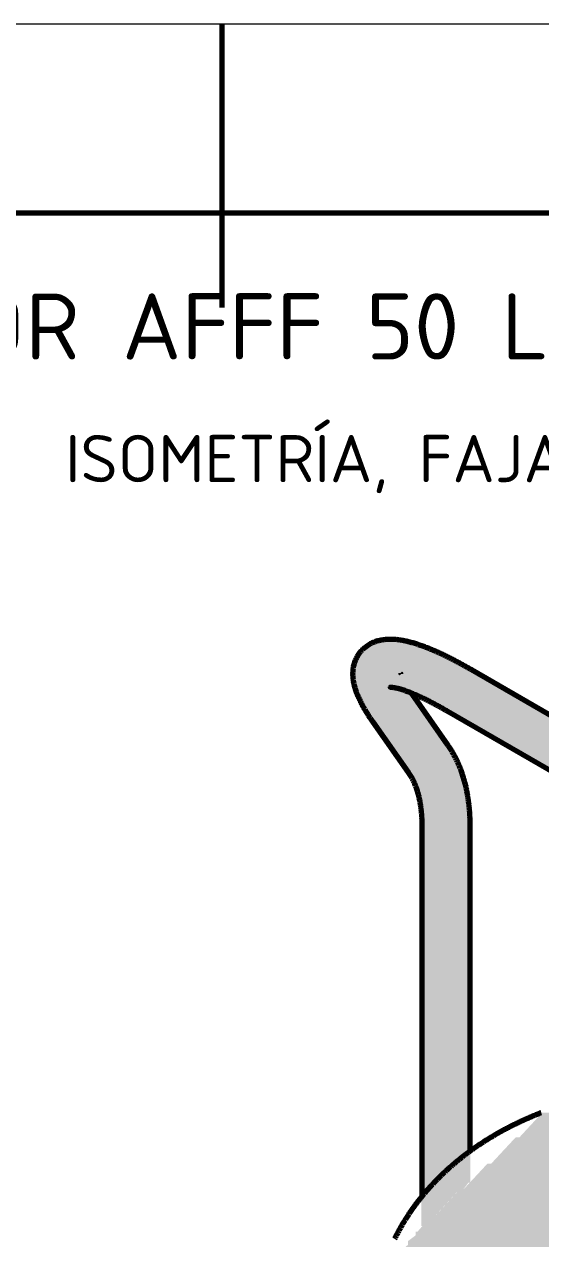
# Model space of a CAD drawing. Header units: millimetres. Extents: x 0 to 420, y 0 to 297.
# Drawn here: x 199.5 to 226.9, y 232.7 to 297 of the extents above; entities that cross this region are included whole.
import ezdxf
from ezdxf.enums import TextEntityAlignment as Align

# ---------------------------------------------------------------- set-up
doc = ezdxf.new("R2010")
doc.units = ezdxf.units.MM
for name, color, linetype, lineweight in [('01-VISIBLE', 7, 'CONTINUOUS', 70), ('06-TEXTO', 7, 'CONTINUOUS', 25), ('07-RECUADRO', 7, 'CONTINUOUS', 70), ('08-FINA', 5, 'CONTINUOUS', 18), ('13-GRAFICA', 30, 'CONTINUOUS', 18)]:
    doc.layers.add(name, color=color, linetype=linetype, lineweight=lineweight)
doc.styles.add('ISO3098', font='isocpeur.ttf')

msp = doc.modelspace()

# ---------------------------------------------------------------- hatches: boundary and pattern name
at = {"layer": '13-GRAFICA', "true_color": 0xb21820}
h = msp.add_hatch(color=7, dxfattribs=at)
h.dxf.hatch_style = 1
h.paths.add_polyline_path([(219.9581, 257.3606), (219.7581, 257.4606), (219.7581, 257.6606), (219.4581, 257.8606), (219.4581, 258.0606), (219.2581, 258.1606), (219.2581, 258.3606), (219.0581, 258.4606), (219.0581, 258.6606), (218.7581, 258.8606), (218.7581, 259.0606), (218.5581, 259.1606), (218.5581, 259.3606), (218.3581, 259.4606), (218.3581, 259.6606), (218.2581, 259.6606), (218.2581, 259.7606), (218.0581, 259.8606), (218.0581, 260.0606), (217.8581, 260.1606), (217.7581, 260.5606), (217.5581, 260.6606), (217.5581, 260.8606), (217.4581, 260.8606), (217.4581, 261.0606), (217.3581, 261.0606), (217.3581, 261.2606), (217.2581, 261.2606), (217.2581, 261.4606), (217.1581, 261.4606), (217.1581, 261.8606), (217.0581, 261.8606), (217.0581, 262.1606), (216.9581, 262.1606), (216.9581, 262.9606), (217.0581, 262.9606), (217.0581, 263.1606), (217.1581, 263.1606), (217.1581, 263.4606), (217.2581, 263.4606), (217.3581, 263.8606), (217.4581, 263.8606), (217.5581, 264.0606), (217.9581, 264.1606), (217.9581, 264.2606), (218.3581, 264.2606), (218.3581, 264.3606), (218.6581, 264.3606), (218.6581, 264.4606), (219.7581, 264.3606), (219.7581, 264.2606), (220.0581, 264.2606), (220.0581, 261.5606), (220.0581, 261.4606), (220.0581, 257.0606)])
h = msp.add_hatch(color=7, dxfattribs=at)
h.dxf.hatch_style = 1
h.paths.add_polyline_path([(220.1581, 264.2606), (220.1581, 264.1606), (220.1581, 261.5606), (220.0581, 261.5606), (220.0581, 264.2606)])
h = msp.add_hatch(color=7, dxfattribs=at)
h.dxf.hatch_style = 1
h.paths.add_polyline_path([(220.7581, 264.0606), (220.7581, 263.9606), (220.9581, 263.9606), (220.9581, 263.8606), (221.2581, 263.8606), (221.2581, 263.7606), (221.4581, 263.7606), (221.4581, 263.6606), (221.7581, 263.6606), (221.8581, 263.4606), (222.0581, 263.4606), (222.0581, 263.3606), (222.2581, 263.3606), (222.2581, 263.2606), (222.4581, 263.2606), (222.4581, 263.1606), (222.6581, 263.1606), (222.6581, 263.0606), (223.2581, 262.8606), (223.3581, 262.6606), (223.9581, 262.4606), (224.0581, 262.2606), (224.6581, 262.0606), (224.7581, 261.8606), (225.1581, 261.7606), (225.2581, 261.5606), (225.4581, 261.5606), (225.4581, 261.4606), (225.8581, 261.3606), (225.9581, 261.1606), (226.5581, 260.9606), (226.6581, 260.7606), (227.2581, 260.5606), (227.3581, 260.3606), (227.5581, 260.3606), (227.5581, 260.2606), (227.7581, 260.2606), (227.8581, 260.0606), (228.4581, 259.8606), (228.5581, 259.6606), (229.1581, 259.4606), (229.2581, 259.2606), (229.6581, 259.1606), (229.7581, 258.9606), (230.3581, 258.7606), (230.4581, 258.5606), (230.6581, 258.5606), (230.6581, 258.4606), (231.0581, 258.3606), (231.1581, 258.1606), (231.7581, 257.9606), (231.8581, 257.7606), (232.2581, 257.6606), (232.3581, 257.4606), (232.5581, 257.4606), (232.5581, 257.3606), (232.9581, 257.2606), (233.0581, 257.0606), (233.6581, 256.8606), (233.7581, 256.6606), (233.9581, 256.6606), (234.0581, 256.4606), (234.4581, 256.3606), (234.4581, 256.2606), (234.7581, 256.1606), (234.8581, 255.9606), (235.2581, 255.8606), (235.3581, 255.6606), (235.5581, 255.6606), (235.6581, 255.4606), (235.8581, 255.4606), (236.0581, 255.1606), (236.2581, 255.1606), (236.3581, 254.9606), (236.5581, 254.9606), (236.7581, 254.6606), (236.9581, 254.6606), (237.0581, 254.4606), (237.2581, 254.4606), (237.2581, 254.3606), (237.3581, 254.3606), (237.4581, 254.1606), (237.6581, 254.1606), (237.9581, 253.7606), (238.1581, 253.7606), (238.1581, 253.6606), (238.2581, 253.6606), (238.3581, 253.4606), (238.5581, 253.4606), (238.8581, 253.0606), (239.0581, 253.0606), (239.5581, 252.4606), (239.7581, 252.4606), (240.2581, 251.8606), (240.4581, 251.8606), (240.4581, 251.7606), (240.5581, 251.7606), (241.6581, 250.5606), (241.8581, 250.5606), (241.8581, 250.4606), (242.5581, 249.8606), (242.5581, 249.6606), (243.7581, 248.5606), (243.7581, 248.3606), (244.0581, 248.1606), (244.0581, 247.9606), (244.4581, 247.6606), (244.4581, 247.4606), (244.5581, 247.4606), (244.5581, 247.3606), (244.7581, 247.2606), (244.7581, 247.0606), (245.0581, 246.8606), (245.0581, 246.6606), (245.2581, 246.5606), (245.2581, 246.3606), (245.4581, 246.2606), (245.4581, 246.0606), (245.7581, 245.8606), (245.7581, 245.6606), (245.9581, 245.5606), (245.9581, 245.3606), (246.1581, 245.2606), (246.1581, 245.0606), (246.4581, 244.8606), (246.5581, 244.4606), (246.7581, 244.3606), (246.7581, 244.1606), (246.8581, 244.1606), (246.8581, 243.9606), (246.9581, 243.9606), (246.9581, 243.7606), (247.0581, 243.7606), (247.0581, 243.5606), (247.1581, 243.5606), (247.1581, 243.3606), (247.2581, 243.3606), (247.2581, 242.9606), (247.3581, 242.9606), (247.4581, 242.2606), (247.5581, 242.2606), (247.5581, 241.5606), (247.6581, 241.5606), (247.6581, 210.3606), (247.5581, 210.3606), (247.3581, 210.0606), (247.1581, 210.0606), (247.1581, 205.6606), (247.0581, 205.6606), (247.0581, 205.5606), (246.8581, 205.5606), (246.8581, 205.4606), (246.6581, 205.4606), (246.5581, 205.2606), (245.9581, 205.0606), (245.8581, 204.8606), (245.4581, 204.7606), (245.3581, 204.5606), (244.7581, 204.3606), (244.7581, 204.2606), (244.4581, 204.1606), (244.4581, 204.0606), (244.0581, 204.1606), (244.0581, 209.1606), (244.1581, 209.1606), (244.1581, 209.3606), (244.3581, 209.4606), (244.3581, 209.6606), (244.6581, 209.8606), (244.6581, 210.0606), (244.8581, 210.1606), (244.8581, 210.3606), (244.9581, 210.3606), (245.0581, 210.6606), (245.1581, 210.6606), (245.1581, 241.2606), (245.0581, 241.2606), (245.0581, 241.7606), (244.9581, 241.7606), (244.8581, 242.4606), (244.7581, 242.4606), (244.7581, 242.6606), (244.6581, 242.6606), (244.4581, 243.2606), (244.3581, 243.2606), (244.2581, 243.5606), (244.0581, 243.6606), (244.0581, 243.8606), (243.7581, 244.0606), (243.7581, 244.2606), (243.5581, 244.3606), (243.5581, 244.5606), (243.3581, 244.6606), (243.3581, 244.8606), (243.0581, 245.0606), (243.0581, 245.2606), (242.9581, 245.2606), (242.8581, 245.5606), (242.6581, 245.6606), (242.6581, 245.8606), (242.2581, 246.1606), (242.2581, 246.3606), (241.8581, 246.6606), (241.8581, 246.8606), (241.1581, 247.4606), (241.1581, 247.6606), (241.0581, 247.6606), (239.4581, 249.3606), (239.2581, 249.3606), (238.5581, 250.1606), (238.3581, 250.1606), (237.8581, 250.7606), (237.6581, 250.7606), (237.2581, 251.2606), (237.0581, 251.2606), (236.7581, 251.6606), (236.5581, 251.6606), (236.3581, 251.9606), (236.1581, 251.9606), (235.8581, 252.3606), (235.6581, 252.3606), (235.5581, 252.5606), (235.3581, 252.5606), (235.1581, 252.8606), (234.9581, 252.8606), (234.8581, 253.0606), (234.6581, 253.0606), (234.5581, 253.2606), (234.3581, 253.2606), (234.1581, 253.5606), (233.9581, 253.5606), (233.8581, 253.7606), (233.4581, 253.8606), (233.4581, 253.9606), (233.1581, 254.0606), (233.0581, 254.2606), (232.8581, 254.2606), (232.8581, 254.3606), (232.6581, 254.3606), (232.5581, 254.5606), (232.1581, 254.6606), (232.0581, 254.8606), (231.6581, 254.9606), (231.5581, 255.1606), (231.3581, 255.1606), (231.3581, 255.2606), (230.9581, 255.3606), (230.8581, 255.5606), (230.2581, 255.7606), (230.1581, 255.9606), (229.5581, 256.1606), (229.4581, 256.3606), (229.0581, 256.4606), (228.9581, 256.6606), (228.7581, 256.6606), (228.7581, 256.7606), (228.3581, 256.8606), (228.2581, 257.0606), (227.6581, 257.2606), (227.5581, 257.4606), (226.9581, 257.6606), (226.8581, 257.8606), (226.6581, 257.8606), (226.6581, 257.9606), (226.4581, 257.9606), (226.3581, 258.1606), (225.7581, 258.3606), (225.6581, 258.5606), (225.0581, 258.7606), (224.9581, 258.9606), (224.3581, 259.1606), (224.2581, 259.3606), (224.0581, 259.3606), (224.0581, 259.4606), (223.8581, 259.4606), (223.7581, 259.6606), (223.1581, 259.8606), (223.0581, 260.0606), (222.4581, 260.2606), (222.3581, 260.4606), (222.1581, 260.4606), (222.1581, 260.5606), (221.5581, 260.7606), (221.4581, 260.9606), (221.2581, 260.9606), (221.2581, 261.0606), (221.0581, 261.0606), (221.0581, 261.1606), (220.8581, 261.1606), (220.8581, 261.2606), (220.6581, 261.2606), (220.6581, 261.3606), (220.4581, 261.3606), (220.4581, 261.4606), (220.1581, 261.4606), (220.1581, 261.5606), (220.1581, 264.1606)])
h = msp.add_hatch(color=7, dxfattribs=at)
h.dxf.hatch_style = 1
h.paths.add_polyline_path([(220.0581, 257.0606), (220.0581, 261.4606), (220.1581, 261.4606), (220.1581, 256.7606)])
h = msp.add_hatch(color=7, dxfattribs=at)
h.dxf.hatch_style = 1
h.paths.add_polyline_path([(220.5581, 255.7606), (220.4581, 255.7606), (220.3581, 256.4606), (220.2581, 256.4606), (220.2581, 256.7606), (220.1581, 256.7606), (220.1581, 261.4606), (220.2581, 261.1606), (220.4581, 261.0606), (220.4581, 260.8606), (220.7581, 260.6606), (220.7581, 260.4606), (220.8581, 260.4606), (220.9581, 260.1606), (221.1581, 260.0606), (221.1581, 259.8606), (221.2581, 259.8606), (221.2581, 259.7606), (221.4581, 259.6606), (221.4581, 259.4606), (221.6581, 259.3606), (221.6581, 259.1606), (221.9581, 258.9606), (221.9581, 258.7606), (222.0581, 258.7606), (222.0581, 258.5606), (222.1581, 258.5606), (222.1581, 258.3606), (222.2581, 258.3606), (222.2581, 258.1606), (222.3581, 258.1606), (222.3581, 257.9606), (222.4581, 257.9606), (222.4581, 257.7606), (222.5581, 257.7606), (222.5581, 257.5606), (222.6581, 257.5606), (222.6581, 257.2606), (222.7581, 257.2606), (222.7581, 256.9606), (222.8581, 256.9606), (222.8581, 256.5606), (222.9581, 256.5606), (222.9581, 256.1606), (223.0581, 256.1606), (223.0581, 254.9606), (223.1581, 254.9606), (223.1581, 235.6606), (223.0581, 235.6606), (222.7581, 235.2606), (222.5581, 235.2606), (222.5581, 235.1606), (222.4581, 235.1606), (221.2581, 233.8606), (221.0581, 233.8606), (220.6581, 233.3606), (220.5581, 233.3606)])
h = msp.add_hatch(color=7, dxfattribs=at)
h.dxf.hatch_style = 1
h.paths.add_polyline_path([(221.3581, 233.9606), (222.5581, 235.2606), (222.7581, 235.2606), (224.0581, 236.6606), (224.2581, 236.6606), (225.5581, 238.0606), (225.7581, 238.0606), (226.9581, 239.3606), (227.4581, 239.3606), (227.4581, 239.4606), (227.8581, 239.4606), (227.8581, 239.5606), (228.2581, 239.5606), (228.2581, 239.6606), (228.7581, 239.6606), (228.7581, 239.7606), (229.8581, 239.7606), (229.8581, 239.5606), (229.7581, 239.5606), (229.7581, 235.9606), (229.8581, 235.9606), (229.8581, 235.6606), (229.9581, 235.6606), (230.0581, 235.2606), (230.1581, 235.2606), (230.7581, 234.5606), (231.1581, 234.4606), (231.1581, 234.3606), (231.4581, 234.2606), (231.4581, 234.1606), (231.7581, 234.1606), (231.7581, 234.0606), (232.0581, 234.0606), (232.0581, 233.9606), (232.3581, 233.9606), (232.3581, 233.8606), (232.8581, 233.8606), (232.8581, 233.7606), (234.6581, 233.6606), (234.6581, 233.7606), (235.4581, 233.7606), (235.4581, 233.8606), (236.2581, 233.9606), (236.2581, 234.0606), (236.5581, 234.0606), (236.5581, 234.1606), (236.7581, 234.1606), (236.7581, 234.2606), (236.9581, 234.2606), (236.9581, 234.3606), (237.2581, 234.3606), (237.2581, 234.4606), (237.5581, 234.5606), (237.7581, 234.8606), (237.9581, 234.8606), (237.9581, 235.0606), (238.3581, 235.3606), (238.3581, 235.6606), (238.4581, 235.6606), (238.4581, 235.9606), (238.5581, 235.9606), (238.5581, 239.4606), (238.4581, 239.4606), (238.3581, 240.0606), (238.7581, 240.0606), (238.7581, 239.9606), (239.1581, 239.9606), (239.1581, 239.8606), (239.5581, 239.8606), (239.5581, 239.7606), (240.0581, 239.6606), (240.2581, 239.3606), (240.4581, 239.3606), (240.5581, 239.1606), (240.7581, 239.1606), (240.9581, 238.8606), (241.1581, 238.8606), (241.3581, 238.5606), (241.5581, 238.5606), (241.7581, 238.2606), (241.9581, 238.2606), (242.1581, 237.9606), (242.3581, 237.9606), (242.4581, 237.7606), (242.6581, 237.7606), (242.8581, 237.4606), (243.0581, 237.4606), (243.2581, 237.1606), (243.4581, 237.1606), (243.6581, 236.8606), (243.8581, 236.8606), (244.0581, 236.5606), (244.2581, 236.5606), (244.3581, 236.3606), (244.5581, 236.3606), (244.7581, 236.0606), (244.9581, 236.0606), (244.9581, 235.9606), (245.1581, 235.8606), (245.1581, 221.4606), (244.8581, 221.3606), (244.8581, 221.2606), (244.5581, 221.2606), (244.5581, 221.1606), (244.3581, 221.1606), (244.3581, 221.0606), (244.1581, 221.0606), (244.1581, 220.9606), (243.9581, 220.9606), (243.9581, 220.8606), (243.6581, 220.8606), (243.6581, 220.7606), (243.4581, 220.7606), (243.4581, 220.6606), (243.2581, 220.6606), (243.2581, 220.5606), (243.0581, 220.5606), (243.0581, 220.4606), (242.8581, 220.4606), (242.8581, 220.3606), (242.5581, 220.3606), (242.5581, 220.2606), (242.0581, 220.1606), (242.0581, 220.0606), (241.2581, 219.9606), (241.2581, 219.8606), (240.9581, 219.8606), (240.9581, 219.7606), (240.5581, 219.7606), (240.5581, 219.6606), (240.1581, 219.6606), (240.1581, 219.5606), (239.7581, 219.5606), (239.7581, 219.4606), (239.3581, 219.4606), (239.3581, 219.3606), (238.9581, 219.3606), (238.9581, 219.2606), (237.3581, 219.1606), (237.3581, 219.0606), (236.4581, 219.0606), (236.4581, 218.9606), (235.4581, 218.9606), (235.4581, 218.8606), (231.2581, 218.9606), (231.2581, 219.0606), (230.7581, 219.0606), (230.7581, 219.1606), (230.1581, 219.1606), (230.1581, 219.2606), (229.6581, 219.2606), (229.6581, 219.3606), (229.0581, 219.3606), (229.0581, 219.4606), (228.5581, 219.4606), (228.5581, 219.5606), (227.9581, 219.5606), (227.9581, 219.6606), (227.5581, 219.6606), (227.5581, 219.7606), (226.6581, 219.9606), (226.6581, 220.0606), (226.4581, 220.0606), (226.4581, 220.1606), (226.1581, 220.1606), (226.1581, 220.2606), (225.8581, 220.2606), (225.8581, 220.3606), (225.5581, 220.3606), (225.5581, 220.4606), (225.2581, 220.4606), (225.2581, 220.5606), (224.9581, 220.5606), (224.9581, 220.6606), (224.6581, 220.6606), (224.6581, 220.7606), (224.0581, 220.9606), (223.9581, 221.1606), (223.3581, 221.3606), (223.2581, 221.5606), (223.0581, 221.5606), (223.0581, 221.6606), (222.6581, 221.7606), (222.5581, 221.9606), (222.1581, 222.0606), (222.0581, 222.2606), (221.8581, 222.2606), (221.4581, 222.7606), (221.2581, 222.7606), (221.2581, 222.8606), (219.7581, 224.2606), (219.7581, 224.4606), (219.5581, 224.5606), (219.3581, 225.1606), (219.1581, 225.2606), (219.1581, 225.4606), (219.0581, 225.4606), (219.0581, 225.6606), (218.9581, 225.6606), (218.9581, 225.8606), (218.8581, 225.8606), (218.8581, 226.0606), (218.7581, 226.0606), (218.7581, 226.2606), (218.6581, 226.2606), (218.6581, 226.4606), (218.4581, 226.5606), (218.4581, 226.8606), (218.3581, 226.8606), (218.3581, 227.8606), (218.2581, 227.8606), (218.2581, 228.7606), (218.1581, 228.7606), (218.1581, 229.0606), (218.2581, 229.0606), (218.2581, 229.4606), (218.3581, 229.4606), (218.3581, 229.7606), (218.4581, 229.7606), (218.4581, 230.1606), (218.5581, 230.1606), (218.5581, 230.5606), (218.6581, 230.5606), (218.7581, 231.1606), (218.8581, 231.1606), (218.9581, 231.4606), (219.3581, 231.7606), (219.3581, 231.9606), (219.8581, 232.3606), (219.8581, 232.5606), (220.2581, 232.8606), (220.2581, 233.0606), (220.3581, 233.0606), (221.0581, 233.8606), (221.2581, 233.8606), (221.2581, 233.9606)])

# ---------------------------------------------------------------- linework, layer by layer
at = {"layer": '01-VISIBLE'}
for p, q in [((223.2158, 262.8239), (233.6386, 256.8063)), ((221.9654, 258.8309), (220.0843, 261.507)), ((221.9458, 260.6242), (232.3686, 254.6066)), ((219.8874, 257.3702), (218.0063, 260.0464)), ((220.6037, 234.9447), (220.6037, 254.565)), ((223.1437, 237.3206), (223.1437, 254.565))]:
    msp.add_line(p, q, dxfattribs=at)
for points in [[(218.0063, 260.0464), (217.9718, 260.0957), (217.9375, 260.1452), (217.9035, 260.1949), (217.8698, 260.2448), (217.8364, 260.2949), (217.8032, 260.3452), (217.7703, 260.3956), (217.7378, 260.4463), (217.7055, 260.4971), (217.6736, 260.5482), (217.642, 260.5995), (217.6108, 260.651), (217.58, 260.7027), (217.5495, 260.7546), (217.5194, 260.8068), (217.4898, 260.8592), (217.4606, 260.9119), (217.4319, 260.9648), (217.4036, 261.018), (217.3759, 261.0714), (217.3487, 261.1252), (217.322, 261.1791), (217.2959, 261.2334), (217.2704, 261.288), (217.2455, 261.3428), (217.2213, 261.398), (217.1978, 261.4534), (217.1751, 261.5091), (217.1531, 261.5652), (217.1319, 261.6216), (217.1116, 261.6783), (217.0921, 261.7353), (217.0736, 261.7926), (217.0561, 261.8502), (217.0396, 261.9081), (217.0242, 261.9663), (217.0099, 262.0248), (216.9968, 262.0836), (216.9849, 262.1426), (216.9744, 262.2019), (216.9651, 262.2614), (216.9573, 262.3211), (216.9509, 262.381), (216.9461, 262.441), (216.9427, 262.5011), (216.9409, 262.5613), (216.9409, 262.6215), (216.9425, 262.6817), (216.9458, 262.7418), (216.9508, 262.8018), (216.9576, 262.8617), (216.9663, 262.9213), (216.9768, 262.9806), (216.9893, 263.0395), (217.0036, 263.098), (217.0198, 263.1559), (217.038, 263.2134), (217.058, 263.2701), (217.0799, 263.3262), (217.1037, 263.3815), (217.1294, 263.436), (217.1569, 263.4896), (217.1862, 263.5422), (217.2173, 263.5937), (217.2502, 263.6441), (217.285, 263.6934), (217.3214, 263.7413), (217.3594, 263.788), (217.3991, 263.8333), (217.4403, 263.8771), (217.4831, 263.9195), (217.5274, 263.9604), (217.573, 263.9997), (217.6199, 264.0374), (217.6681, 264.0735), (217.7175, 264.1079), (217.768, 264.1407), (217.8196, 264.1718), (217.8722, 264.2011), (217.9257, 264.2287), (217.9801, 264.2546), (218.0353, 264.2786), (218.0912, 264.3009), (218.1478, 264.3215), (218.205, 264.3403), (218.2628, 264.3574), (218.321, 264.3728), (218.3796, 264.3867), (218.4385, 264.3989), (218.4978, 264.4095), (218.5574, 264.4185), (218.6171, 264.426), (218.677, 264.4321), (218.737, 264.4367), (218.7972, 264.4399), (218.8574, 264.4418), (218.9176, 264.4423), (218.9778, 264.4417), (219.038, 264.4398), (219.0981, 264.4368), (219.1582, 264.4327), (219.2182, 264.4275), (219.2781, 264.4213), (219.3379, 264.4142), (219.3976, 264.4062), (219.4571, 264.3973), (219.5165, 264.3875), (219.5758, 264.3769), (219.635, 264.3656), (219.694, 264.3535), (219.7528, 264.3407), (219.8115, 264.3272), (219.87, 264.3131), (219.9284, 264.2985), (219.9867, 264.2832), (220.0448, 264.2674), (220.1027, 264.251), (220.1605, 264.2341), (220.2182, 264.2167), (220.2757, 264.1989), (220.3331, 264.1806), (220.3903, 264.1618), (220.4474, 264.1426), (220.5043, 264.123), (220.5611, 264.1031), (220.6178, 264.0827), (220.6743, 264.062), (220.7308, 264.0409), (220.787, 264.0195), (220.8432, 263.9978), (220.8992, 263.9758), (220.9552, 263.9534), (221.011, 263.9308), (221.0666, 263.9078), (221.1222, 263.8846), (221.1777, 263.8611), (221.233, 263.8374), (221.2882, 263.8134), (221.3434, 263.7892), (221.3984, 263.7647), (221.4533, 263.74), (221.5081, 263.7151), (221.5628, 263.6899), (221.6174, 263.6645), (221.672, 263.639), (221.7264, 263.6132), (221.7807, 263.5872), (221.8349, 263.561), (221.8891, 263.5346), (221.9431, 263.5081), (221.9971, 263.4814), (222.0509, 263.4544), (222.1047, 263.4273), (222.1584, 263.4001), (222.212, 263.3727), (222.2655, 263.3451), (222.319, 263.3173), (222.3723, 263.2894), (222.4256, 263.2614), (222.4788, 263.2331), (222.532, 263.2048), (222.585, 263.1763), (222.638, 263.1476), (222.6909, 263.1188), (222.7437, 263.0899), (222.7964, 263.0609), (222.8491, 263.0317), (222.9017, 263.0024), (222.9542, 262.9729), (223.0067, 262.9434), (223.0591, 262.9137), (223.1114, 262.8839), (223.1636, 262.8539), (223.2158, 262.8239)], [(219.4795, 262.6216), (219.4795, 262.6216), (219.4795, 262.6217), (219.4794, 262.6218), (219.4794, 262.6218), (219.4794, 262.6219), (219.4794, 262.6219)], [(218.9011, 261.902), (218.9011, 261.902), (218.901, 261.902), (218.9009, 261.902), (218.9008, 261.9019), (218.9007, 261.9019), (218.9007, 261.9019)], [(218.9007, 261.9019), (218.961, 261.9003), (219.0211, 261.894), (219.0809, 261.8851), (219.1403, 261.8742), (219.1995, 261.8617), (219.2583, 261.8479), (219.3169, 261.8331), (219.3752, 261.8172), (219.4333, 261.8004), (219.4911, 261.7829), (219.5487, 261.7647), (219.6061, 261.7458), (219.6633, 261.7263), (219.7203, 261.7062), (219.7771, 261.6856), (219.8338, 261.6646), (219.8902, 261.6431), (219.9465, 261.6211), (220.0027, 261.5988), (220.0587, 261.576), (220.1145, 261.5529), (220.1702, 261.5295), (220.2258, 261.5057), (220.2812, 261.4816), (220.3365, 261.4572), (220.3916, 261.4325), (220.4467, 261.4075), (220.5016, 261.3822), (220.5564, 261.3567), (220.611, 261.331), (220.6656, 261.305), (220.72, 261.2788), (220.7744, 261.2523), (220.8286, 261.2256), (220.8827, 261.1987), (220.9367, 261.1716), (220.9906, 261.1444), (221.0445, 261.1169), (221.0982, 261.0892), (221.1518, 261.0613), (221.2053, 261.0333), (221.2588, 261.0051), (221.3121, 260.9767), (221.3654, 260.9482), (221.4186, 260.9195), (221.4717, 260.8906), (221.5247, 260.8616), (221.5776, 260.8324), (221.6304, 260.8031), (221.6832, 260.7736), (221.7359, 260.744), (221.7885, 260.7143), (221.841, 260.6844), (221.8935, 260.6543), (221.9458, 260.6242)], [(220.0843, 261.507), (220.0748, 261.5206), (220.0653, 261.5342), (220.0558, 261.5478), (220.0464, 261.5614), (220.037, 261.575), (220.0276, 261.5887)], [(223.1437, 254.565), (223.1436, 254.6258), (223.143, 254.6865), (223.1422, 254.7473), (223.1409, 254.808), (223.1394, 254.8687), (223.1374, 254.9294), (223.1351, 254.9901), (223.1324, 255.0508), (223.1294, 255.1115), (223.126, 255.1721), (223.1222, 255.2328), (223.118, 255.2934), (223.1134, 255.3539), (223.1085, 255.4145), (223.1032, 255.475), (223.0974, 255.5355), (223.0913, 255.5959), (223.0848, 255.6563), (223.0779, 255.7166), (223.0705, 255.7769), (223.0628, 255.8372), (223.0546, 255.8974), (223.046, 255.9575), (223.037, 256.0176), (223.0276, 256.0776), (223.0177, 256.1375), (223.0074, 256.1974), (222.9967, 256.2572), (222.9855, 256.3169), (222.9738, 256.3765), (222.9618, 256.436), (222.9492, 256.4955), (222.9362, 256.5548), (222.9228, 256.6141), (222.9089, 256.6732), (222.8945, 256.7322), (222.8796, 256.7911), (222.8643, 256.8499), (222.8485, 256.9085), (222.8322, 256.967), (222.8154, 257.0254), (222.7981, 257.0837), (222.7803, 257.1417), (222.7621, 257.1997), (222.7433, 257.2574), (222.724, 257.315), (222.7042, 257.3725), (222.6839, 257.4297), (222.6631, 257.4868), (222.6417, 257.5436), (222.6198, 257.6003), (222.5974, 257.6568), (222.5745, 257.713), (222.551, 257.7691), (222.527, 257.8248), (222.5025, 257.8804), (222.4774, 257.9357), (222.4517, 257.9908), (222.4255, 258.0456), (222.3988, 258.1001), (222.3715, 258.1544), (222.3436, 258.2084), (222.3152, 258.2621), (222.2862, 258.3155), (222.2567, 258.3686), (222.2266, 258.4213), (222.196, 258.4738), (222.1647, 258.5259), (222.1329, 258.5776), (222.1006, 258.629), (222.0676, 258.6801), (222.0341, 258.7307), (222, 258.781), (221.9654, 258.8309)], [(220.6037, 254.565), (220.6035, 254.6263), (220.6028, 254.6875), (220.6016, 254.7487), (220.6, 254.8099), (220.5978, 254.8711), (220.5952, 254.9323), (220.5921, 254.9934), (220.5884, 255.0545), (220.5842, 255.1156), (220.5795, 255.1767), (220.5743, 255.2377), (220.5685, 255.2986), (220.5621, 255.3595), (220.5552, 255.4203), (220.5477, 255.4811), (220.5396, 255.5418), (220.5309, 255.6024), (220.5216, 255.6629), (220.5117, 255.7233), (220.5011, 255.7837), (220.4899, 255.8438), (220.478, 255.9039), (220.4655, 255.9638), (220.4523, 256.0236), (220.4383, 256.0832), (220.4237, 256.1427), (220.4083, 256.202), (220.3922, 256.261), (220.3753, 256.3199), (220.3577, 256.3785), (220.3393, 256.4369), (220.32, 256.495), (220.2999, 256.5529), (220.279, 256.6104), (220.2573, 256.6676), (220.2346, 256.7245), (220.2111, 256.781), (220.1866, 256.8372), (220.1612, 256.8929), (220.1348, 256.9481), (220.1075, 257.0029), (220.0792, 257.0572), (220.0498, 257.1109), (220.0195, 257.1641), (219.9881, 257.2166), (219.9556, 257.2686), (219.922, 257.3198), (219.8874, 257.3702)], [(226.8935, 239.3497), (226.8375, 239.3278), (226.7815, 239.3056), (226.7257, 239.2833), (226.6699, 239.2608), (226.6142, 239.2381), (226.5585, 239.2152), (226.5029, 239.1921), (226.4474, 239.1689), (226.392, 239.1455), (226.3367, 239.1218), (226.2814, 239.098), (226.2263, 239.074), (226.1712, 239.0498), (226.1162, 239.0255), (226.0613, 239.0009), (226.0064, 238.9761), (225.9517, 238.9512), (225.897, 238.9261), (225.8424, 238.9008), (225.7879, 238.8753), (225.7335, 238.8496), (225.6792, 238.8237), (225.6249, 238.7977), (225.5708, 238.7714), (225.5168, 238.745), (225.4628, 238.7183), (225.4089, 238.6915), (225.3552, 238.6645), (225.3015, 238.6373), (225.2479, 238.6099), (225.1945, 238.5824), (225.1411, 238.5546), (225.0878, 238.5267), (225.0346, 238.4985), (224.9815, 238.4702), (224.9286, 238.4417), (224.8757, 238.413), (224.8229, 238.3841), (224.7703, 238.355), (224.7177, 238.3257), (224.6652, 238.2962), (224.6129, 238.2665), (224.5607, 238.2367), (224.5085, 238.2066), (224.4565, 238.1764), (224.4046, 238.146), (224.3528, 238.1153), (224.3012, 238.0845), (224.2496, 238.0535), (224.1981, 238.0223), (224.1468, 237.9909), (224.0956, 237.9594), (224.0445, 237.9276), (223.9935, 237.8956), (223.9427, 237.8635), (223.8919, 237.8311), (223.8413, 237.7986), (223.7909, 237.7658), (223.7405, 237.7329), (223.6903, 237.6998), (223.6402, 237.6665), (223.5902, 237.6329), (223.5404, 237.5992), (223.4907, 237.5653), (223.4411, 237.5312), (223.3917, 237.497), (223.3424, 237.4625), (223.2932, 237.4278), (223.2441, 237.3929), (223.1953, 237.3579), (223.1465, 237.3226), (223.0979, 237.2872), (223.0494, 237.2515), (223.0011, 237.2157), (222.9529, 237.1796), (222.9049, 237.1434), (222.857, 237.107), (222.8093, 237.0704), (222.7617, 237.0335), (222.7142, 236.9965), (222.6669, 236.9593), (222.6198, 236.9219), (222.5728, 236.8843), (222.526, 236.8466), (222.4794, 236.8086), (222.4329, 236.7704), (222.3865, 236.732), (222.3403, 236.6934), (222.2943, 236.6547), (222.2485, 236.6157), (222.2028, 236.5766), (222.1573, 236.5372), (222.1119, 236.4977), (222.0667, 236.4579), (222.0217, 236.418), (221.9769, 236.3779), (221.9322, 236.3376), (221.8878, 236.2971), (221.8435, 236.2563), (221.7993, 236.2154), (221.7554, 236.1743), (221.7116, 236.1331), (221.6681, 236.0916), (221.6247, 236.0499), (221.5815, 236.008), (221.5384, 235.966), (221.4956, 235.9237), (221.453, 235.8813), (221.4105, 235.8386), (221.3683, 235.7958), (221.3262, 235.7527), (221.2844, 235.7095), (221.2427, 235.6661), (221.2012, 235.6225), (221.16, 235.5787), (221.1189, 235.5347), (221.0781, 235.4906), (221.0374, 235.4462), (220.997, 235.4016), (220.9568, 235.3569), (220.9168, 235.312), (220.877, 235.2668), (220.8374, 235.2215), (220.798, 235.176), (220.7589, 235.1303), (220.72, 235.0844), (220.6813, 235.0384), (220.6428, 234.9921), (220.6045, 234.9457), (220.5665, 234.8991), (220.5287, 234.8522), (220.4912, 234.8052), (220.4538, 234.7581), (220.4167, 234.7107), (220.3799, 234.6631), (220.3432, 234.6154), (220.3068, 234.5675), (220.2707, 234.5194), (220.2348, 234.4711), (220.1991, 234.4226), (220.1637, 234.374), (220.1286, 234.3252), (220.0937, 234.2762), (220.059, 234.227), (220.0246, 234.1776), (219.9904, 234.1281), (219.9566, 234.0784), (219.9229, 234.0285), (219.8895, 233.9784), (219.8564, 233.9282), (219.8236, 233.8778), (219.791, 233.8272), (219.7587, 233.7765), (219.7266, 233.7255), (219.6949, 233.6745), (219.6634, 233.6232), (219.6321, 233.5718), (219.6012, 233.5202), (219.5705, 233.4684), (219.5401, 233.4165), (219.51, 233.3644), (219.4802, 233.3121), (219.4507, 233.2597), (219.4214, 233.2071), (219.3925, 233.1544), (219.3638, 233.1015), (219.3354, 233.0484), (219.3074, 232.9952), (219.2796, 232.9418), (219.2521, 232.8883), (219.2249, 232.8346), (219.198, 232.7808), (219.1715, 232.7268), (219.1452, 232.6727)]]:
    msp.add_lwpolyline(points, dxfattribs=at)
at = {"layer": '07-RECUADRO'}
msp.add_line((210, 297), (210, 282), dxfattribs=at)
msp.add_lwpolyline([(25, 10), (410, 10), (410, 287), (25, 287)], close=True, dxfattribs=at)
at = {"layer": '08-FINA'}
msp.add_lwpolyline([(0, 0), (420, 0), (420, 297), (0, 297)], close=True, dxfattribs=at)

# ---------------------------------------------------------------- texts
at = {"layer": '06-TEXTO', "style": 'ISO3098'}
for s, height, p in [('EXTINTOR SUSTITUTO PARA EXTINTOR AFFF 50 L SOBRE RUEDAS (IRAM 3517-2:2020 9.4.5)', 3.5, (217.5, 281)), ('ISOMETRÍA, FAJA DESPLAZADA (esc. 1:10)', 2.5, (234, 274))]:
    msp.add_text(s, height=height, dxfattribs=at).set_placement(p, align=Align.MIDDLE_CENTER)

doc.saveas('drawing.dxf')
